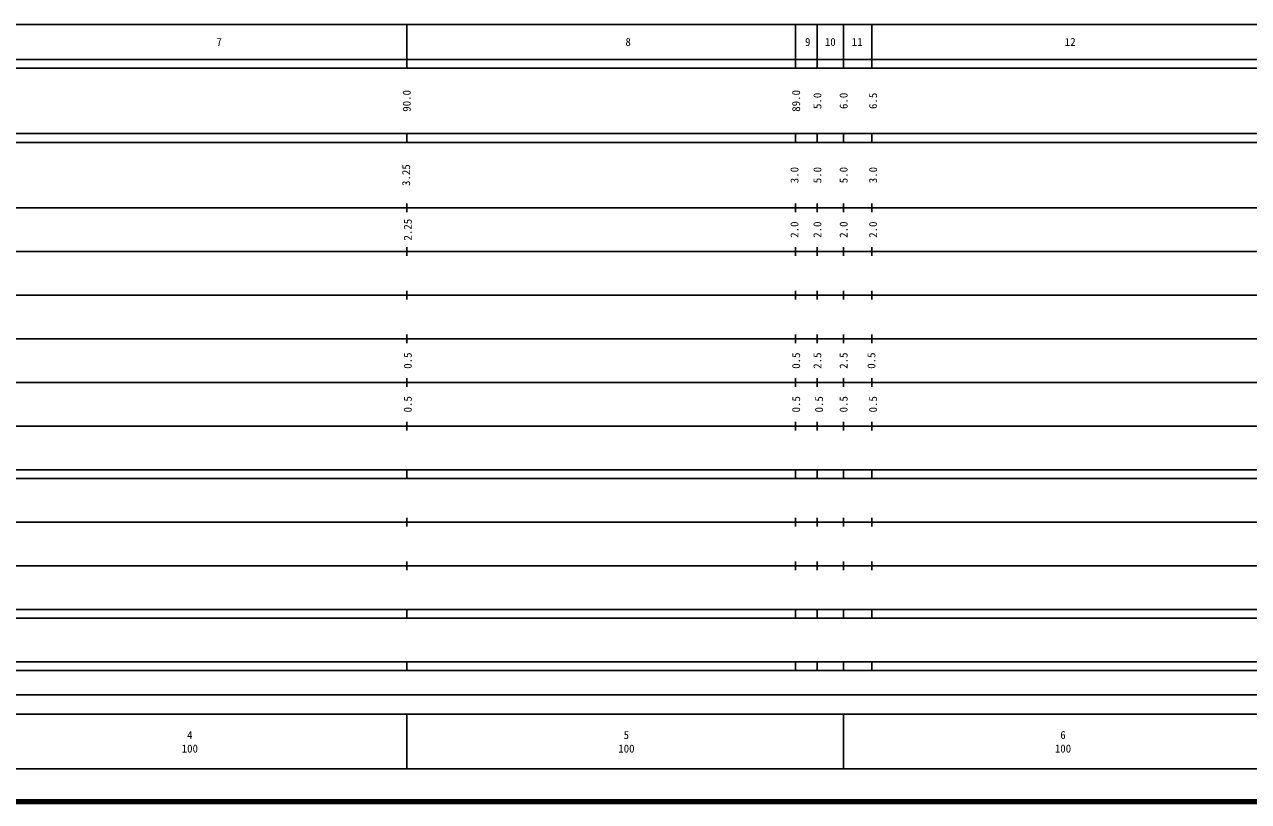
# Model space of a CAD drawing. Units: millimetres on the paper, enlarged 1000 times. Extents: x 40000 to 680000, y 20000 to 380000.
# Drawn here: x 180416 to 460786, y 20000 to 198000 of the extents above; entities that cross this region are included whole.
import ezdxf
from ezdxf.enums import TextEntityAlignment as Align

# ---------------------------------------------------------------- set-up
doc = ezdxf.new("R2010")
doc.units = ezdxf.units.MM
doc.header["$LTSCALE"] = 1000
doc.layers.add('M-TTL', color=2, linetype='Continuous', lineweight=140)
doc.layers.add('M-TTL-BAND', color=7, linetype='Continuous', lineweight=25)
doc.styles.add('ＭＳ ゴシック', font='')
doc.styles.get('ＭＳ ゴシック').set_extended_font_data('MS Gothic')

msp = doc.modelspace()

# ---------------------------------------------------------------- linework, layer by layer
at = {"layer": 'M-TTL'}
msp.add_line((40000, 20000), (680000, 20000), dxfattribs=at)
at = {"layer": 'M-TTL-BAND'}
for p, q in [((68000, 198000), (579000, 198000)), ((268000, 198000), (268000, 188000)), ((357000, 198000), (357000, 188000)), ((362000, 198000), (362000, 188000)), ((368000, 198000), (368000, 188000)), ((374500, 198000), (374500, 188000)), ((40000, 190000), (579000, 190000)), ((40000, 188000), (579000, 188000)), ((40000, 173000), (579000, 173000)), ((268000, 171000), (268000, 173000)), ((357000, 173000), (357000, 171000)), ((362000, 173000), (362000, 171000)), ((368000, 173000), (368000, 171000)), ((374500, 173000), (374500, 171000)), ((40000, 171000), (579000, 171000)), ((40000, 156000), (579000, 156000)), ((268000, 155000), (268000, 157000)), ((357000, 157000), (357000, 155000)), ((362000, 157000), (362000, 155000)), ((368000, 157000), (368000, 155000)), ((374500, 157000), (374500, 155000)), ((46000, 146000), (579000, 146000)), ((268000, 145000), (268000, 147000)), ((357000, 147000), (357000, 145000)), ((362000, 147000), (362000, 145000)), ((368000, 147000), (368000, 145000)), ((374500, 147000), (374500, 145000)), ((52000, 136000), (579000, 136000)), ((268000, 135000), (268000, 137000)), ((357000, 137000), (357000, 135000)), ((362000, 137000), (362000, 135000)), ((368000, 137000), (368000, 135000)), ((374500, 137000), (374500, 135000)), ((268000, 125000), (268000, 127000)), ((357000, 127000), (357000, 125000)), ((362000, 127000), (362000, 125000)), ((368000, 127000), (368000, 125000)), ((374500, 127000), (374500, 125000)), ((46000, 126000), (579000, 126000)), ((52000, 116000), (579000, 116000)), ((268000, 115000), (268000, 117000)), ((357000, 117000), (357000, 115000)), ((362000, 117000), (362000, 115000)), ((368000, 117000), (368000, 115000)), ((374500, 117000), (374500, 115000)), ((268000, 105000), (268000, 107000)), ((357000, 107000), (357000, 105000)), ((362000, 107000), (362000, 105000)), ((368000, 107000), (368000, 105000)), ((374500, 107000), (374500, 105000)), ((46000, 106000), (579000, 106000)), ((40000, 96000), (579000, 96000)), ((268000, 94000), (268000, 96000)), ((357000, 96000), (357000, 94000)), ((362000, 96000), (362000, 94000)), ((368000, 96000), (368000, 94000)), ((374500, 96000), (374500, 94000)), ((40000, 94000), (579000, 94000)), ((268000, 83000), (268000, 85000)), ((357000, 85000), (357000, 83000)), ((362000, 85000), (362000, 83000)), ((368000, 85000), (368000, 83000)), ((374500, 85000), (374500, 83000)), ((49000, 84000), (579000, 84000)), ((40000, 74000), (579000, 74000)), ((268000, 73000), (268000, 75000)), ((357000, 75000), (357000, 73000)), ((362000, 75000), (362000, 73000)), ((368000, 75000), (368000, 73000)), ((374500, 75000), (374500, 73000)), ((40000, 64000), (579000, 64000)), ((40000, 62000), (579000, 62000)), ((268000, 62000), (268000, 64000)), ((357000, 64000), (357000, 62000)), ((362000, 64000), (362000, 62000)), ((368000, 64000), (368000, 62000)), ((374500, 64000), (374500, 62000)), ((40000, 52000), (579000, 52000)), ((268000, 50000), (268000, 52000)), ((357000, 52000), (357000, 50000)), ((362000, 52000), (362000, 50000)), ((368000, 52000), (368000, 50000)), ((374500, 52000), (374500, 50000)), ((40000, 50000), (579000, 50000)), ((70805, 44406), (565903, 44406)), ((40000, 40000), (579000, 40000)), ((268000, 40000), (268000, 27500)), ((368000, 40000), (368000, 27500)), ((68000, 27500), (579000, 27500))]:
    msp.add_line(p, q, dxfattribs=at)

# ---------------------------------------------------------------- texts
at = {"layer": 'M-TTL-BAND', "style": 'ＭＳ ゴシック'}
for s, p in [('7', (225023, 194000)), ('8', (318679, 194000)), ('9', (359817, 194000)), ('10', (364984, 194000)), ('11', (371151, 194000)), ('12', (419943, 194000)), ('4', (218288, 35238)), ('5', (318288, 35238)), ('6', (418288, 35238)), ('100', (218288, 32131)), ('100', (318288, 32131)), ('100', (418288, 32131))]:
    msp.add_text(s, height=1833, dxfattribs=at).set_placement(p, align=Align.MIDDLE_CENTER)
for s, p in [('90.0', (267960, 180500)), ('89.0', (357155, 180500)), ('5.0', (362030, 180500)), ('6.0', (368030, 180500)), ('6.5', (374780, 180500)), ('3.25', (267832, 163500)), ('3.0', (356780, 163500)), ('5.0', (362030, 163500)), ('5.0', (368030, 163500)), ('3.0', (374780, 163500)), ('2.25', (268207, 151000)), ('2.0', (356780, 151000)), ('2.0', (362030, 151000)), ('2.0', (368030, 151000)), ('2.0', (374780, 151000)), ('0.5', (268207, 121000)), ('0.5', (357155, 121000)), ('2.5', (362030, 121000)), ('2.5', (368030, 121000)), ('0.5', (374405, 121000)), ('0.5', (268207, 111000)), ('0.5', (357155, 111000)), ('0.5', (362405, 111000)), ('0.5', (368030, 111000)), ('0.5', (374780, 111000))]:
    msp.add_text(s, height=1833, rotation=90, dxfattribs=at).set_placement(p, align=Align.MIDDLE_CENTER)

doc.saveas('drawing.dxf')
